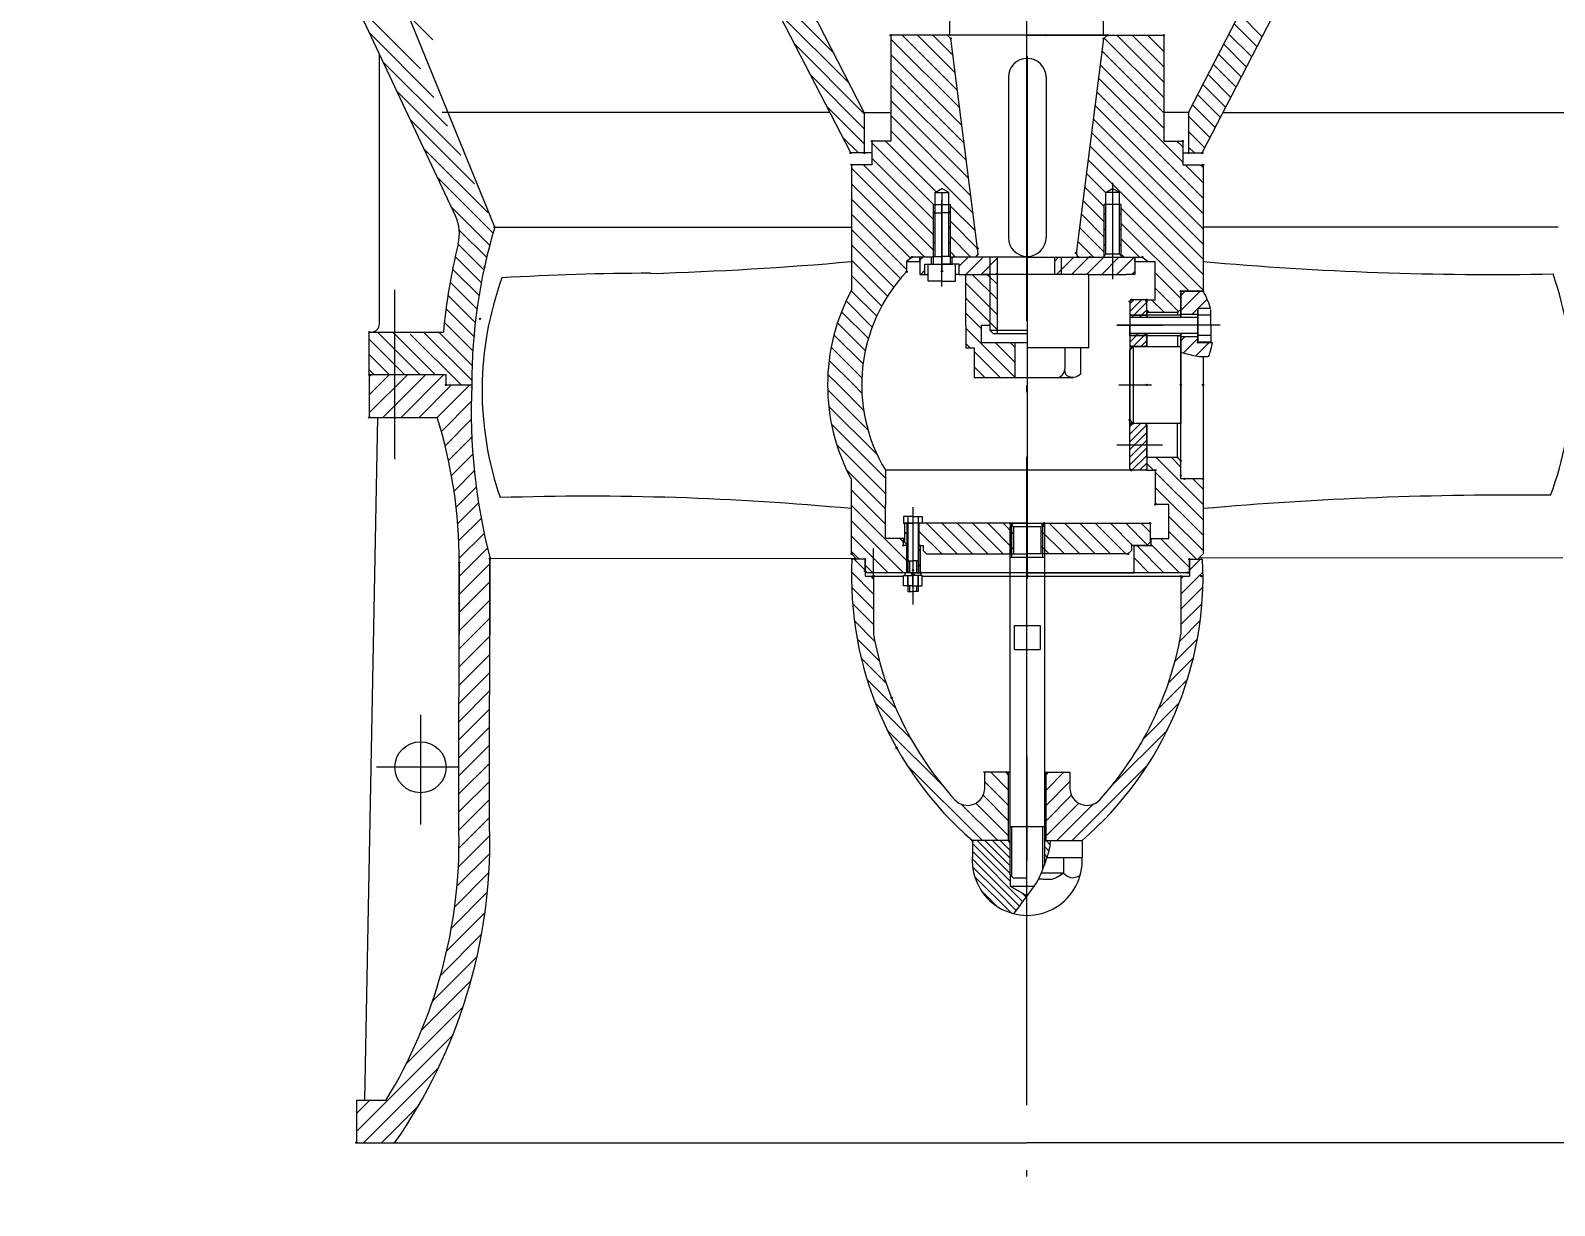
# Model space of a CAD drawing. Extents: x -51258 to 164715, y -112558 to 496610.
# Drawn here: x 73515 to 74690, y 46587 to 47493 of the extents above; entities that cross this region are included whole.
import ezdxf

# ---------------------------------------------------------------- set-up
doc = ezdxf.new("R2010")
doc.units = 0
doc.header["$LTSCALE"] = 1000
doc.header["$PDMODE"] = 32
doc.header["$PDSIZE"] = 1
doc.linetypes.add('DOTE', pattern=[2.42, 2, -0.2, 0.02, -0.2])
doc.layers.add('中心线0.15', color=5, linetype='DOTE', lineweight=15)
doc.layers.add('细线0.15', color=4, linetype='Continuous', lineweight=15)
doc.styles.add('han', font='pdatxt.shx', dxfattribs={"width": 0.7, "bigfont": 'chinese.shx'})
doc.styles.add('图中的汉字和数字', font='njsyeng.shx', dxfattribs={"width": 0.7, "bigfont": 'njsychn.shx'})
doc.dimstyles.new('1比200(加大字号)', dxfattribs={"dimtxt": 700, "dimasz": 240, "dimexe": 240, "dimexo": 30, "dimgap": 20, "dimtad": 1, "dimdec": 0, "dimdsep": 46, "dimtxsty": '图中的汉字和数字', "dimblk": 'ARCHTICK', "dimcen": 2, "dimclrd": 3, "dimclre": 3, "dimclrt": 3, "dimadec": 0, "dimazin": 0, "dimtfac": 1, "dimtdec": 0, "dimtmove": 2, "dimatfit": 3, "dimldrblk": 'ARCHTICK', "dimfxl": 1000, "dimfxlon": 1, "dimarcsym": 0})
pattern_1 = [(135, (127227.762, 218862.696), (-2.95401, -2.95401), [])]
pattern_2 = [(315, (127704.942, 220125.007), (5.90802, 5.90802), [])]

# ---------------------------------------------------------------- blocks, each defined once
blk = doc.blocks.new('hhhhh')
at = {"layer": '细线0.15'}
h = blk.add_hatch(dxfattribs=at)
h.set_pattern_fill('ANSI31', color=10, scale=65.788988, angle=90, style=0)
h.set_pattern_definition([(135, (127057.156, 218406.262), (-5.81498, -5.81498), [])])
h.paths.add_polyline_path([(128003.3, 220003.7), (128025.1, 220043.2), (128057.3, 220043.2), (128092.6, 220043.2), (128092.6, 220063.9), (128083, 220063.9), (128083, 220069.5), (128010.3, 220069.5), (128010.3, 220045.8), (128009, 220045.8), (128009, 220040.5), (128003.7, 220037.5), (127998.4, 220040.5), (127998.4, 220045.8), (127997.1, 220045.8), (127997.1, 220069.5), (127987.3, 220069.5), (127983.5, 220063.6, -0.575672), (127972.1, 220064.2), (127966, 220076.1), (127958.7, 220038.4), (128049.2, 219862.9), (128059.7, 219862.9), (128059.7, 219894.2)])
h.paths.add_polyline_path([(128010.3, 220069.5), (128009, 220069.5), (128009, 220057.8), (128009, 220050.7), (128010.3, 220050.7)], flags=16)
h = blk.add_hatch(dxfattribs=at)
h.set_pattern_fill('ANSI31', color=10, scale=2.63156, angle=-90, style=0)
h.set_pattern_definition(pattern_2)
h.paths.add_polyline_path([(128114.3, 219823.3), (128113, 219823.3), (128113, 219783.5), (128114.3, 219784.8)])
h.paths.add_polyline_path([(128126.1, 219823.3), (128124.8, 219823.3), (128124.8, 219784.8), (128126.1, 219783.5)])
h = blk.add_hatch(dxfattribs=at)
h.set_pattern_fill('ANSI31', color=10, scale=2.63156, angle=-90, style=0)
h.set_pattern_definition(pattern_2)
h.paths.add_polyline_path([(128256.4, 219784.8), (128257.7, 219783.5), (128257.7, 219823.3), (128256.4, 219823.3)])
h.paths.add_polyline_path([(128244.5, 219783.5), (128245.8, 219784.8), (128245.8, 219823.3), (128244.5, 219823.3)])
h = blk.add_hatch(dxfattribs=at)
h.set_pattern_fill('ANSI31', color=10, scale=65.788988, style=0)
h.set_pattern_definition([(45, (125997.9726, 222820.645), (-5.81498, 5.81498), [])])
h.paths.add_polyline_path([(128251.1, 219769.3), (128251.1, 219782.6), (128244.5, 219782.6), (128211.8, 219782.6), (128211.8, 219769.3), (128232.7, 219769.3)])
h.paths.add_polyline_path([(128261.5, 219769.3), (128268.2, 219769.3), (128268.2, 219782.6), (128251.1, 219782.6), (128251.1, 219769.3)])
h.paths.add_polyline_path([(128206.2, 219769.3), (128211.8, 219769.3), (128211.8, 219782.6), (128206.2, 219782.6)])
h.paths.add_polyline_path([(128156.6, 219769.3), (128162.1, 219769.3), (128162.1, 219782.6), (128156.6, 219782.6)])
h.paths.add_polyline_path([(128156.6, 219769.3), (128156.6, 219782.6), (128150.5, 219782.6), (128127.4, 219782.6), (128127.4, 219777.2), (128130.1, 219777.2), (128132.7, 219777.2), (128132.7, 219769.3), (128137.9, 219769.3)])
h.paths.add_polyline_path([(128106.4, 219777.2), (128111.6, 219777.2), (128111.6, 219782.6), (128102.4, 219782.6), (128102.4, 219769.3), (128104.5, 219769.3), (128106.4, 219769.3)])
h = blk.add_hatch(dxfattribs=at)
h.set_pattern_fill('ANSI31', color=10, scale=65.788988, angle=-90, style=0)
h.set_pattern_definition([(315, (125997.9726, 222820.645), (5.81498, 5.81498), [])])
h.paths.add_polyline_path([(128137.9, 219729.8), (128137.9, 219712.6), (128144.3, 219712.6), (128144.3, 219689.7), (128176, 219689.7), (128176, 219716.7), (128149.8, 219716.7), (128149.8, 219729.8), (128156.6, 219729.8), (128156.6, 219769.3), (128150.5, 219769.3), (128137.9, 219769.3)])
h.paths.add_polyline_path([(128162.1, 219769.3), (128156.6, 219769.3), (128156.6, 219726.1), (128162.1, 219726.1)], flags=17)
h = blk.add_hatch(dxfattribs=at)
h.set_pattern_fill('ANSI31', color=10, scale=65.788988, style=0)
h.set_pattern_definition([(45, (127057.156, 218406.262), (-5.81498, 5.81498), [])])
h.paths.add_polyline_path([(128316.9, 219743.2), (128326.5, 219743.2, 0.0608), (128320.8, 219756.3), (128303.7, 219756.3), (128303.7, 219742.5), (128303.7, 219738.6), (128316.9, 219738.6)])
edge = h.paths.add_edge_path()
edge.add_spline(control_points=[(128303.7, 219709.2), (128306.1, 219708.6), (128310.2, 219707.6), (128316.6, 219705.9), (128321.5, 219705.8), (128324.5, 219706.1), (128325.2, 219706.1)], knot_values=[0, 0, 0, 0, 5.47659, 9.763664, 14.897367, 16.603967, 16.603967, 16.603967, 16.603967], degree=3, periodic=0)
edge.add_arc((128269.8, 219726.6), 59.1, 339.744, 350.5267)
edge.add_line((128328.1, 219716.8), (128316.9, 219716.8))
edge.add_line((128316.9, 219716.8), (128316.9, 219721.4))
edge.add_line((128316.9, 219721.4), (128303.7, 219721.4))
edge.add_line((128303.7, 219721.4), (128303.7, 219709.2))
h = blk.add_hatch(dxfattribs=at)
h.set_pattern_fill('ANSI31', color=10, scale=1.31578, style=0)
h.set_pattern_definition([(45, (127227.762, 218862.696), (-2.95401, 2.95401), [])])
h.paths.add_polyline_path([(128277.4, 219737.9), (128277.4, 219748.4), (128276.1, 219749.7), (128265.6, 219749.7), (128264.3, 219748.4), (128264.3, 219737.9)])
h.paths.add_polyline_path([(128277.4, 219736.3), (128277.4, 219737.9), (128264.3, 219737.9), (128264.3, 219736.3)])
h.paths.add_polyline_path([(128276.1, 219713.6), (128277.4, 219714.9), (128277.4, 219722.1), (128264.3, 219722.1), (128264.3, 219714.9), (128265.6, 219713.6)])
h.paths.add_polyline_path([(128265.5, 219723.7), (128264.3, 219723.7), (128264.3, 219722.1), (128277.4, 219722.1), (128277.4, 219723.7)])
h.paths.add_polyline_path([(128265.6, 219654.3), (128264.3, 219653), (128264.3, 219637.9), (128277.4, 219637.9), (128277.4, 219653), (128276.1, 219654.3)])
h.paths.add_polyline_path([(128264.3, 219637.9), (128264.3, 219619.5), (128265.6, 219618.2), (128276.1, 219618.2), (128277.4, 219619.5), (128277.4, 219637.9)])
h = blk.add_hatch(dxfattribs=at)
h.set_pattern_fill('ANSI31', color=10, scale=78.946786, style=0)
h.set_pattern_definition([(45, (127057.156, 218406.262), (-6.977976, 6.977976), [])])
h.paths.add_polyline_path([(127678.1, 219659), (127697.9, 219659), (127697.9, 219691.8), (127678.1, 219691.8)], flags=16)
h.paths.add_polyline_path([(127737.3, 219684), (127737.3, 219691.8), (127697.9, 219691.8), (127697.9, 219659), (127730.5, 219659, -0.075302), (127747.5, 219547.1), (127747.2, 219339.4, -0.143275), (127691.1, 219132.6), (127668.2, 219132.6), (127668.2, 219099.7), (127697.9, 219099.7, 0.158601), (127770.9, 219339.6), (127771.1, 219550.1, -0.073739), (127757.1, 219684)])
h = blk.add_hatch(dxfattribs=at)
h.set_pattern_fill('ANSI31', color=10, scale=2.63156, angle=-90, style=0)
h.set_pattern_definition([(315, (127958.49, 219767.434), (5.90802, 5.90802), [])])
h.paths.add_polyline_path([(128101.8, 219577.4), (128101.8, 219560.3), (128105, 219560.3), (128105, 219556.3), (128107.7, 219553.7), (128172.1, 219553.7), (128172.1, 219577.4)])
h.paths.add_polyline_path([(128198.5, 219577.4), (128198.5, 219553.7), (128262.9, 219553.7), (128265.6, 219556.3), (128265.6, 219560.3), (128277.4, 219560.3), (128280, 219562.9), (128280, 219577.4)])
h.paths.add_polyline_path([(128195.8, 219553.7), (128198.5, 219553.7), (128198.5, 219577.4), (128195.8, 219574.7)])
h.paths.add_polyline_path([(128172.1, 219553.7), (128174.8, 219553.7), (128174.8, 219574.7), (128172.1, 219577.4)])
h.paths.add_polyline_path([(128092.5, 219577.4), (128090.6, 219577.4), (128090.6, 219562.9), (128092.5, 219560.9)])
h = blk.add_hatch(dxfattribs=at)
h.set_pattern_fill('ANSI31', color=10, scale=2.63156, angle=-90, style=0)
h.set_pattern_definition(pattern_2)
h.paths.add_polyline_path([(128101.8, 219540.5), (128103.1, 219539.2), (128103.1, 219539.2), (128103.1, 219560.3), (128101.8, 219560.3)])
h = blk.add_hatch(dxfattribs=at)
h.set_pattern_fill('ANSI31', color=10, scale=1.31578, angle=90, style=0)
h.set_pattern_definition(pattern_1)
edge = h.paths.add_edge_path()
edge.add_arc((128185.3, 219317.4), 42.4, 177.1569, 255.9416, ccw=False)
edge.add_line((128143, 219319.5), (128143, 219332.6))
edge.add_line((128143, 219332.6), (128172.1, 219332.6))
edge.add_line((128172.1, 219332.6), (128172.1, 219306.3))
edge.add_line((128172.1, 219306.3), (128172.1, 219297.6))
edge.add_line((128172.1, 219297.6), (128185.3, 219290.1))
edge.add_spline(control_points=[(128185.3, 219290.1), (128181.3, 219284.7), (128178.2, 219280.5), (128175, 219276.3)], knot_values=[0, 0, 0, 0, 11.921628, 11.921628, 11.921628, 11.921628], degree=3, periodic=0)
h = blk.add_hatch(dxfattribs=at)
h.set_pattern_fill('ANSI31', color=10, scale=1.31578, angle=90, style=0)
h.set_pattern_definition(pattern_1)
edge = h.paths.add_edge_path()
edge.add_spline(control_points=[(128203.2, 219332.6), (128203.1, 219331.2), (128202.9, 219326.7), (128201.6, 219322.4), (128200.6, 219319.5)], knot_values=[38.349436, 38.349436, 38.349436, 38.349436, 41.49157, 48.580775, 48.580775, 48.580775, 48.580775], degree=3, periodic=0)
edge.add_line((128203.2, 219332.6), (128198.5, 219332.6))
edge.add_line((128198.5, 219332.6), (128198.5, 219313.8))
edge.add_spline(control_points=[(128198.5, 219313.8), (128199.2, 219315.7), (128199.9, 219317.6), (128200.6, 219319.5)], knot_values=[33.747711, 33.747711, 33.747711, 33.747711, 38.349436, 38.349436, 38.349436, 38.349436], degree=3, periodic=0)
at = {"layer": '中心线0.15', "ltscale": 0.25}
blk.add_line((128184.6, 222653.5), (128184.6, 218739.7), dxfattribs=at)
at = {"layer": '细线0.15', "color": 10}
for p, q in [((128049.2, 219862.9), (127866.5, 220217.4)), ((128320.2, 219862.9), (128502.8, 220217.4)), ((128125.4, 220198.4), (128125.4, 219953.7)), ((128243.8, 220198.4), (128243.8, 219953.7)), ((127774.8, 219805.7), (127640.1, 220136.3)), ((127727.2, 219950.1), (127607.9, 220069.4)), ((128059.7, 219894.2), (128003.3, 220003.7)), ((128309.7, 219894.2), (128364.5, 220000.6)), ((127744.5, 219814.5), (127665.4, 219983.1)), ((127717.6, 219927.9), (127668, 219977.5)), ((128366.4, 219952.6), (128348.8, 219970.2)), ((127728, 219905.7), (127678.5, 219955.2)), ((128123.5, 219953.7), (128080.1, 219953.7)), ((128080.1, 219953.7), (128080.1, 219872.1)), ((128089, 219953.7), (128131.5, 219911.1)), ((128100.8, 219953.7), (128129.8, 219924.7)), ((128112.6, 219953.7), (128128.1, 219938.2)), ((128185.3, 219953.7), (128123.5, 219953.7)), ((128126.4, 219951.1), (128123.5, 219953.7)), ((128241.2, 219953.7), (128125.4, 219953.7)), ((128185.3, 219953.7), (128247.2, 219953.7)), ((128247.2, 219953.7), (128213.9, 219953.7)), ((128244.2, 219951.1), (128247.2, 219953.7)), ((128244.7, 219951.5), (128290.6, 219905.7)), ((128247.2, 219953.7), (128290.6, 219953.7)), ((128254.4, 219953.7), (128290.6, 219917.5)), ((128266.2, 219953.7), (128290.6, 219929.3)), ((128278, 219953.7), (128290.6, 219941.1)), ((128289.8, 219953.7), (128290.6, 219952.9)), ((128290.6, 219953.7), (128290.6, 219872.1)), ((128358.4, 219937), (128340.8, 219954.6)), ((128362.4, 219944.8), (128344.8, 219962.4)), ((128080.1, 219950.8), (128133.2, 219897.6)), ((128147.5, 219785.2), (128126.4, 219951.1)), ((128223.2, 219785.2), (128244.2, 219951.1)), ((128243, 219941.5), (128290.6, 219893.8)), ((128354.4, 219929.2), (128336.8, 219946.8)), ((127686, 219731.3), (127686, 219939.1)), ((127738.4, 219883.5), (127688.9, 219933)), ((128080.1, 219938.9), (128134.9, 219884.1)), ((128185.3, 219937.6), (128185.3, 219534.5)), ((128185.3, 219935.7), (128185.3, 219935.7)), ((128241.6, 219931), (128290.6, 219882)), ((128346.3, 219913.6), (128328.8, 219931.2)), ((128350.4, 219921.4), (128332.8, 219939)), ((128080.1, 219927.1), (128136.7, 219870.5)), ((128170.8, 219921.3), (128170.8, 219797.6)), ((128199.8, 219921.3), (128199.8, 219797.6)), ((128240.3, 219920.5), (128305.1, 219855.7)), ((128342.3, 219905.8), (128324.7, 219923.4)), ((127748.8, 219861.3), (127699.3, 219910.7)), ((128080.1, 219915.3), (128138.4, 219857)), ((128239, 219910), (128320.8, 219828.1)), ((128334.3, 219890.2), (128316.7, 219907.8)), ((128338.3, 219898), (128320.7, 219915.6)), ((127896.2, 219894.2), (127734.2, 219894.2)), ((128033, 219894.2), (127896.2, 219894.2)), ((128059.7, 219894.2), (128059.7, 219862.9)), ((128059.7, 219894.2), (128080.1, 219894.2)), ((128080.1, 219903.5), (128140.1, 219843.5)), ((128237.7, 219899.5), (128320.8, 219816.3)), ((128309.7, 219894.2), (128290.6, 219894.2)), ((128309.7, 219894.2), (128309.7, 219862.9)), ((128330.3, 219882.4), (128312.7, 219900)), ((128336.3, 219894.2), (128637, 219894.2)), ((127759.2, 219839.1), (127709.8, 219888.5)), ((128080.1, 219891.7), (128141.8, 219829.9)), ((128236.3, 219889), (128320.8, 219804.5)), ((128326.3, 219874.6), (128309.7, 219891.2)), ((128065.6, 219872.1), (128065.6, 219853.7)), ((128080.1, 219872.1), (128065.6, 219872.1)), ((128065.6, 219870.7), (128113, 219823.3)), ((128076, 219872.1), (128115.1, 219833)), ((128080.1, 219879.9), (128143.5, 219816.4)), ((128235, 219878.5), (128320.8, 219792.7)), ((128290.6, 219872.1), (128305.1, 219872.1)), ((128300.5, 219872.1), (128305.1, 219867.6)), ((128305.1, 219872.1), (128305.1, 219853.7)), ((128322.2, 219866.8), (128309.7, 219879.4)), ((127769.5, 219816.9), (127720.2, 219866.2)), ((128065.6, 219862.9), (128049.2, 219862.9)), ((128065.6, 219862.9), (128049.2, 219862.9)), ((128065.6, 219858.9), (128113, 219811.5)), ((128232.3, 219857.6), (128320.8, 219769.1)), ((128233.7, 219868.1), (128320.8, 219780.9)), ((128305.1, 219862.9), (128320.2, 219862.9)), ((128305.1, 219862.9), (128320.2, 219862.9)), ((128314.3, 219862.9), (128309.7, 219867.5)), ((128065.6, 219853.7), (128049.8, 219853.7)), ((128049.8, 219853.7), (128049.8, 219757)), ((128049.8, 219851.1), (128113, 219787.9)), ((128059, 219853.7), (128113, 219799.7)), ((128231, 219847.1), (128245.8, 219832.2)), ((128305.1, 219853.7), (128320.8, 219853.7)), ((128307.1, 219853.7), (128320.8, 219840)), ((128318.9, 219853.7), (128320.8, 219851.8)), ((128320.8, 219853.7), (128320.8, 219756.2)), ((127773.4, 219801.2), (127730.7, 219843.9)), ((128049.8, 219839.2), (128106.4, 219782.6)), ((128114.3, 219832.5), (128119.5, 219835.5)), ((128124.8, 219832.5), (128119.5, 219835.5)), ((128229.7, 219836.6), (128244.5, 219821.7)), ((128245.8, 219832.5), (128251.1, 219835.5)), ((128251.1, 219840), (128251.1, 219765.6)), ((128256.4, 219832.5), (128251.1, 219835.5)), ((128049.8, 219827.4), (128095.4, 219781.8)), ((128113, 219823.3), (128126.1, 219823.3)), ((128113, 219783.5), (128113, 219823.3)), ((128114.3, 219832.5), (128124.8, 219832.5)), ((128114.3, 219784.8), (128114.3, 219832.5)), ((128119.5, 219832.5), (128119.5, 219771.7)), ((128119.5, 219764.7), (128119.5, 219826.6)), ((128124.8, 219784.8), (128124.8, 219832.5)), ((128124.8, 219823.3), (128124.8, 219823.3)), ((128126.1, 219783.5), (128126.1, 219823.3)), ((128228.3, 219826.1), (128244.5, 219809.9)), ((128244.5, 219783.5), (128244.5, 219823.3)), ((128257.7, 219823.3), (128244.5, 219823.3)), ((128245.8, 219784.8), (128245.8, 219832.5)), ((128256.4, 219832.5), (128245.8, 219832.5)), ((128256.4, 219784.8), (128256.4, 219832.5)), ((128257.7, 219783.5), (128257.7, 219823.3)), ((127770.9, 219791.9), (127741.1, 219821.7)), ((128049.8, 219815.6), (128092.3, 219773.1)), ((128113, 219816.7), (128119.5, 219816.7)), ((128113, 219777.2), (128113, 219816.7)), ((128114.3, 219783.1), (128114.3, 219816.7)), ((128119.5, 219759.9), (128119.5, 219820.5)), ((128126.1, 219816.7), (128119.5, 219816.7)), ((128124.8, 219783.1), (128124.8, 219816.7)), ((128126.1, 219822), (128145.3, 219802.9)), ((128126.1, 219777.2), (128126.1, 219816.7)), ((128227, 219815.6), (128244.5, 219798.1)), ((128257.7, 219820.4), (128320.8, 219757.2)), ((127768.6, 219782.4), (127747.5, 219803.5)), ((127774.8, 219805.7), (127896.9, 219805.7)), ((127896.9, 219805.7), (128049.8, 219805.7)), ((128049.8, 219803.8), (128087.6, 219766)), ((128126.1, 219810.2), (128147, 219789.3)), ((128225.7, 219805.1), (128244.5, 219786.3)), ((128257.7, 219808.6), (128310, 219756.3)), ((128594.6, 219805.7), (128320.8, 219805.7)), ((127766.4, 219772.8), (127746.6, 219792.5)), ((128049.8, 219792), (128082.4, 219759.4)), ((128126.1, 219798.4), (128141.8, 219782.6)), ((128224.3, 219794.7), (128236.4, 219782.6)), ((128257.7, 219796.8), (128271.8, 219782.6)), ((127764.4, 219762.9), (127744.4, 219783)), ((128049.8, 219780.2), (128077.6, 219752.4)), ((128096.5, 219782.6), (128092.3, 219779.2)), ((128092.3, 219779.2), (128092.3, 219771.3)), ((128092.3, 219779.2), (128102.4, 219779.2)), ((128113, 219782.6), (128096.5, 219782.6)), ((128102.4, 219782.6), (128102.4, 219769.3)), ((128102.4, 219779.2), (128102.4, 219782.6)), ((128106.4, 219777.2), (128119.5, 219777.2)), ((128106.4, 219769.3), (128106.4, 219777.2)), ((128109, 219764), (128109, 219777.2)), ((128111.1, 219777.2), (128128, 219777.2)), ((128111.6, 219777.2), (128111.6, 219782.6)), ((128112.4, 219777.2), (128119.5, 219777.2)), ((128113, 219783.1), (128119.5, 219783.1)), ((128126.1, 219783.1), (128119.5, 219783.1)), ((128130.1, 219777.2), (128119.5, 219777.2)), ((128126.1, 219786.6), (128130, 219782.6)), ((128150.5, 219782.6), (128126.1, 219782.6)), ((128127.4, 219777.2), (128127.4, 219782.6)), ((128132.7, 219777.2), (128129.9, 219777.2)), ((128130.1, 219764), (128130.1, 219777.2)), ((128132.7, 219769.3), (128132.7, 219777.2)), ((128147.5, 219785.2), (128145.3, 219782.6)), ((128185.3, 219782.6), (128150.5, 219782.6)), ((128156.6, 219726.1), (128156.6, 219782.6)), ((128162.1, 219782.6), (128162.1, 219723.4)), ((128185.3, 219782.6), (128244.5, 219782.6)), ((128185.3, 219782.6), (128220.2, 219782.6)), ((128206.2, 219782.6), (128206.2, 219769.3)), ((128211.8, 219769.3), (128211.8, 219782.6)), ((128223.2, 219785.2), (128224.4, 219782.6)), ((128224.4, 219782.6), (128253.4, 219782.6)), ((128243.7, 219782.6), (128245.8, 219784.8)), ((128244.5, 219782.6), (128274.1, 219782.6)), ((128256.4, 219784.8), (128245.8, 219784.8)), ((128258.5, 219782.6), (128256.4, 219784.8)), ((128257.7, 219784.9), (128260, 219782.6)), ((128268.2, 219782.6), (128268.2, 219769.3)), ((128268.2, 219779.2), (128268.2, 219782.6)), ((128268.2, 219779.2), (128278.3, 219779.2)), ((128274.1, 219782.6), (128278.3, 219779.2)), ((128278.3, 219779.2), (128284, 219779.2)), ((128284, 219749.7), (128284, 219779.2)), ((127762.7, 219752.9), (127742.3, 219773.2)), ((128049.8, 219768.3), (128073.2, 219744.9)), ((128102.4, 219769.3), (128104.5, 219769.3)), ((128104.5, 219769.3), (128109, 219769.3)), ((128119.5, 219764), (128109, 219764)), ((128119.5, 219764), (128130.1, 219764)), ((128132.7, 219769.3), (128130.1, 219769.3)), ((128132.7, 219769.3), (128137.9, 219769.3)), ((128137.9, 219769.3), (128156.6, 219769.3)), ((128137.9, 219729.8), (128137.9, 219769.3)), ((128211.8, 219769.3), (128150.5, 219769.3)), ((128232.7, 219769.3), (128211.8, 219769.3)), ((128232.7, 219712.6), (128232.7, 219769.3)), ((128232.7, 219769.3), (128261.5, 219769.3)), ((128268.2, 219769.3), (128261.5, 219769.3)), ((128284, 219770.4), (128303.7, 219750.7)), ((127697.9, 219684), (127697.9, 219757.4)), ((127759.8, 219732.1), (127738.7, 219753.2)), ((127761.1, 219742.6), (127740.4, 219763.3)), ((128049.6, 219756.7), (128069.3, 219737.1)), ((128284, 219758.6), (128301.9, 219740.7)), ((128320.8, 219756.3), (128303.7, 219756.3)), ((128303.7, 219756.3), (128320.8, 219756.3)), ((128303.7, 219756.3), (128303.7, 219742.5)), ((128303.7, 219736.3), (128303.7, 219756.3)), ((128320.8, 219756.2), (128320.8, 219756.3)), ((127758.7, 219721.4), (127737.2, 219742.9)), ((128042.2, 219740.5), (128062.8, 219719.8)), ((128045.7, 219748.8), (128065.8, 219728.7)), ((128264.3, 219748.4), (128265.6, 219749.7)), ((128264.3, 219748.4), (128264.3, 219714.9)), ((128276.1, 219749.7), (128265.6, 219749.7)), ((128276.1, 219749.7), (128277.4, 219748.4)), ((128277.4, 219739.9), (128277.4, 219749.7)), ((128277.4, 219749.7), (128284, 219749.7)), ((128277.4, 219736.3), (128277.4, 219748.4)), ((128277.4, 219741.6), (128279.1, 219739.9)), ((128281.1, 219749.7), (128291, 219739.9)), ((128301.1, 219739.9), (128303.7, 219742.5)), ((128303.7, 219742.5), (128303.7, 219736.3)), ((128316.9, 219743.2), (128326.5, 219743.2)), ((128316.9, 219730), (128316.9, 219743.2)), ((128326.5, 219743.1), (128316.9, 219743.1)), ((128316.9, 219743.1), (128316.9, 219730)), ((128326.8, 219730), (128326.8, 219742.2)), ((127697.9, 219626.8), (127697.9, 219732.3)), ((127757.9, 219710.4), (127736, 219732.3)), ((128039, 219731.9), (128060.5, 219710.4)), ((128137.9, 219729.8), (128137.9, 219712.6)), ((128149.8, 219729.8), (128149.8, 219716.7)), ((128156.6, 219729.8), (128149.8, 219729.8)), ((128334, 219730), (128254.3, 219730)), ((128254.4, 219730), (128289.5, 219730)), ((128303.7, 219737.9), (128264.3, 219737.9)), ((128264.3, 219737.9), (128277.4, 219737.9)), ((128264.3, 219737.9), (128264.3, 219730)), ((128264.3, 219736.3), (128316.9, 219736.3)), ((128264.3, 219722.1), (128264.3, 219730)), ((128301.1, 219739.9), (128277.4, 219739.9)), ((128277.4, 219739.9), (128277.4, 219736.3)), ((128301.1, 219739.9), (128301.1, 219737.9)), ((128303.7, 219738.6), (128316.9, 219738.6)), ((128303.7, 219737.9), (128303.7, 219736.3)), ((128326.8, 219737.9), (128316.9, 219737.9)), ((128316.9, 219730), (128316.9, 219716.8)), ((128316.9, 219716.9), (128316.9, 219730)), ((128326.8, 219730), (128326.8, 219716.9)), ((127678.1, 219724.7), (127735.2, 219724.7)), ((127678.1, 219691.8), (127678.1, 219724.7)), ((127678.1, 219724.7), (127679.4, 219724.7)), ((127705.5, 219691.8), (127678.1, 219719.3)), ((127717.3, 219691.8), (127684.5, 219724.7)), ((127686, 219723.2), (127684.5, 219724.7)), ((127729.2, 219691.8), (127696.3, 219724.7)), ((127748.9, 219684), (127709.7, 219723.1)), ((127757.1, 219687.6), (127719.9, 219724.7)), ((127757.3, 219699.1), (127731.7, 219724.7)), ((128036.3, 219722.7), (128058.7, 219700.3)), ((128149.8, 219716.7), (128185.3, 219716.7)), ((128185.3, 219726.1), (128156.6, 219726.1)), ((128156.6, 219726.1), (128159.2, 219723.4)), ((128185.3, 219723.4), (128159.2, 219723.4)), ((128176, 219689.7), (128176, 219716.7)), ((128316.9, 219723.7), (128264.3, 219723.7)), ((128264.3, 219722.1), (128303.7, 219722.1)), ((128265.5, 219723.7), (128277.4, 219723.7)), ((128277.4, 219714.9), (128277.4, 219723.7)), ((128277.4, 219723.7), (128277.4, 219713.6)), ((128301.1, 219722.1), (128301.1, 219713.6)), ((128303.7, 219722.1), (128303.7, 219723.7)), ((128303.7, 219684), (128303.7, 219723.7)), ((128303.7, 219723.7), (128303.7, 219684)), ((128303.7, 219721.4), (128316.9, 219721.4)), ((128326.8, 219722.1), (128316.9, 219722.1)), ((128326.8, 219716.9), (128316.9, 219716.9)), ((128316.9, 219716.8), (128328.1, 219716.8)), ((127693.7, 219691.8), (127678.1, 219707.4)), ((128034.2, 219713.1), (128057.8, 219689.4)), ((128137.9, 219712.6), (128144.3, 219712.6)), ((128144.3, 219712.6), (128144.3, 219689.7)), ((128226.3, 219712.6), (128185.3, 219712.6)), ((128214.2, 219712.6), (128214.2, 219696.2)), ((128232.7, 219712.6), (128226.3, 219712.6)), ((128226.3, 219712.6), (128226.3, 219692.3)), ((128264.3, 219714.9), (128265.6, 219713.6)), ((128264.3, 219714.9), (128264.3, 219684)), ((128266.9, 219713.6), (128264.3, 219710.9)), ((128264.3, 219684), (128264.3, 219710.9)), ((128265.6, 219713.6), (128265.6, 219712.2)), ((128276.1, 219713.6), (128265.6, 219713.6)), ((128266.9, 219713.6), (128303.7, 219713.6)), ((128266.9, 219713.6), (128266.9, 219654.3)), ((128277.4, 219714.9), (128276.1, 219713.6)), ((128277.4, 219714.9), (128277.4, 219713.6)), ((128303.7, 219713.6), (128303.7, 219654.3)), ((128320.8, 219705.9), (128320.8, 219611.6)), ((128320.8, 219705.9), (128320.8, 219611.6)), ((128320.8, 219705.9), (128320.8, 219684)), ((127681.9, 219691.8), (127678.1, 219695.6)), ((128032.5, 219702.9), (128051.5, 219684)), ((127737.3, 219691.8), (127678.1, 219691.8)), ((127737.3, 219691.8), (127678.1, 219691.8)), ((127678.1, 219691.8), (127678.1, 219659)), ((127737.3, 219684), (127737.3, 219691.8)), ((127737.3, 219684), (127737.3, 219691.8)), ((127737.3, 219684), (127757.1, 219684)), ((127756.7, 219682.6), (127757.7, 219681.7)), ((128031.6, 219692), (128039.7, 219684)), ((128039.7, 219684), (128059.2, 219664.4)), ((128051.5, 219684), (128057.8, 219677.6)), ((128144.3, 219689.7), (128207.6, 219689.7)), ((128207.6, 219689.7), (128220.9, 219689.7)), ((128256, 219684), (128281.1, 219684)), ((128256, 219684), (128281.1, 219684)), ((128264.3, 219653), (128264.3, 219684)), ((128264.3, 219684), (128264.3, 219657)), ((128303.7, 219625.4), (128303.7, 219684)), ((128303.7, 219684), (128303.7, 219656.2)), ((128303.7, 219684), (128303.7, 219656.2)), ((128320.8, 219684), (128320.8, 219656.2)), ((128320.8, 219684), (128320.8, 219656.4)), ((128320.8, 219684), (128320.8, 219659)), ((128031.4, 219680.4), (128062.5, 219649.3)), ((127674.8, 219132.6), (127684.7, 219659)), ((127678.1, 219659), (127730.5, 219659)), ((128032.2, 219667.7), (128069.4, 219630.6)), ((128303.7, 219625.4), (128303.7, 219662)), ((128034.4, 219653.8), (128076, 219612.2)), ((128264.3, 219657), (128266.9, 219654.3)), ((128264.3, 219653), (128265.6, 219654.3)), ((128264.3, 219619.5), (128264.3, 219653)), ((128265.6, 219654.3), (128265.6, 219655.7)), ((128276.1, 219654.3), (128265.6, 219654.3)), ((128303.7, 219654.3), (128266.9, 219654.3)), ((128277.4, 219653), (128276.1, 219654.3)), ((128277.4, 219653), (128277.4, 219654.3)), ((128277.4, 219628), (128277.4, 219654.3)), ((128277.4, 219653), (128277.4, 219619.5)), ((128301.1, 219628), (128301.1, 219654.3)), ((128303.7, 219614.2), (128303.7, 219654.3)), ((128038.4, 219637.9), (128076.1, 219600.3)), ((128254.4, 219637.9), (128289.5, 219637.9)), ((128301.1, 219628), (128277.4, 219628)), ((128277.4, 219628), (128277.4, 219618.2)), ((128277.4, 219623.4), (128282.7, 219618.2)), ((128284.6, 219628), (128320.8, 219591.8)), ((128296.4, 219628), (128303.7, 219620.7)), ((128301.1, 219628), (128303.7, 219625.4)), ((128303.7, 219611.6), (128303.7, 219625.4)), ((128320.8, 219624.5), (128320.8, 219611.6)), ((128045.9, 219618.6), (128076.1, 219588.4)), ((128049.8, 219553.7), (128049.8, 219610.9)), ((128277.4, 219618.2), (128076, 219618.2)), ((128076, 219618.2), (128076.1, 219591.8)), ((128264.3, 219619.5), (128265.6, 219618.2)), ((128276.1, 219618.2), (128265.6, 219618.2)), ((128276.1, 219618.2), (128277.4, 219619.5)), ((128277.4, 219618.2), (128284, 219618.2)), ((128284, 219618.2), (128284, 219591.8)), ((128284, 219618.2), (128284, 219597.7)), ((128284, 219616.8), (128320.8, 219580)), ((128320.8, 219611.6), (128303.7, 219611.6)), ((128320.8, 219611.6), (128306.4, 219611.6)), ((128312.9, 219611.6), (128320.8, 219603.6)), ((128320.8, 219620.9), (128320.8, 219553.7)), ((128049.8, 219602.9), (128076.1, 219576.6)), ((128284, 219605), (128320.8, 219568.2)), ((128049.8, 219591.1), (128092.6, 219548.3)), ((128076.1, 219565.5), (128076.1, 219591.8)), ((128097.2, 219589.8), (128097.2, 219514.8)), ((128284, 219593.2), (128285.4, 219591.8)), ((128294.5, 219591.8), (128284, 219591.8)), ((128294.5, 219565.5), (128294.5, 219591.8)), ((128049.8, 219579.3), (128089.9, 219539.2)), ((128097.2, 219582.6), (128090, 219582.6)), ((128090, 219582.6), (128090, 219577.4)), ((128090, 219577.4), (128097.2, 219577.4)), ((128185.3, 219577.4), (128090.6, 219577.4)), ((128090.6, 219577.4), (128090.6, 219562.9)), ((128092.5, 219577.4), (128092.5, 219560.9)), ((128093.2, 219582.6), (128093.2, 219577.4)), ((128093.2, 219577.4), (128093.2, 219539.2)), ((128097.2, 219582.6), (128104.3, 219582.6)), ((128097.2, 219582.2), (128097.2, 219541.2)), ((128104.3, 219577.4), (128097.2, 219577.4)), ((128101.1, 219582.6), (128101.1, 219577.4)), ((128101.1, 219577.4), (128101.1, 219539.2)), ((128101.8, 219577.4), (128101.8, 219560.3)), ((128104.3, 219582.6), (128104.3, 219577.4)), ((128172.1, 219577.4), (128174.8, 219574.7)), ((128172.1, 219574.7), (128174.8, 219577.4)), ((128172.1, 219577.4), (128172.1, 219553.7)), ((128173.5, 219551.1), (128173.5, 219576.1)), ((128174.8, 219577.4), (128195.8, 219577.4)), ((128185.3, 219577.4), (128280, 219577.4)), ((128198.5, 219577.4), (128195.8, 219574.7)), ((128195.8, 219577.4), (128198.5, 219574.7)), ((128197.1, 219576.1), (128197.1, 219551.1)), ((128198.5, 219577.4), (128198.5, 219553.7)), ((128280, 219577.4), (128280, 219562.9)), ((128294.5, 219582.7), (128320.8, 219556.4)), ((128049.8, 219567.5), (128078, 219539.2)), ((128089.9, 219565.5), (128076.1, 219565.5)), ((128087.2, 219565.5), (128089.9, 219562.8)), ((128089.9, 219560.3), (128089.9, 219565.5)), ((128089.9, 219565.5), (128090.6, 219565.5)), ((128172.1, 219508.6), (128172.1, 219574.7)), ((128174.8, 219574.7), (128174.8, 219553.7)), ((128195.8, 219574.7), (128174.8, 219574.7)), ((128195.8, 219574.7), (128195.8, 219553.7)), ((128198.5, 219574.7), (128198.5, 219505.7)), ((128280.7, 219565.5), (128280, 219565.5)), ((128280.7, 219565.5), (128294.5, 219565.5)), ((128280.7, 219560.3), (128280.7, 219565.5)), ((128288.1, 219565.5), (128310.3, 219543.3)), ((128294.5, 219570.9), (128315.7, 219549.7)), ((128049.8, 219555.6), (128055.7, 219549.7)), ((128049.8, 219553.7), (128053.7, 219549.7)), ((128066.9, 219536.6), (128066.9, 219557.8)), ((128093.2, 219560.3), (128089.9, 219560.3)), ((128090.6, 219562.9), (128093.2, 219560.3)), ((128092.4, 219560.3), (128092.6, 219560.2)), ((128092.5, 219539.2), (128092.5, 219560.2)), ((128103.1, 219560.3), (128101.1, 219560.3)), ((128101.1, 219560.3), (128105, 219560.3)), ((128101.8, 219539.2), (128101.8, 219560.2)), ((128103.1, 219560.3), (128105, 219560.3)), ((128103.1, 219539.2), (128103.1, 219560.3)), ((128105, 219560.3), (128105, 219556.3)), ((128105, 219556.3), (128107.7, 219553.7)), ((128107.7, 219553.7), (128185.3, 219553.7)), ((128262.9, 219553.7), (128185.3, 219553.7)), ((128265.6, 219556.3), (128262.9, 219553.7)), ((128267.6, 219560.3), (128265.6, 219560.3)), ((128277.4, 219560.3), (128265.6, 219560.3)), ((128265.6, 219560.3), (128265.6, 219556.3)), ((128267.6, 219560.3), (128280.7, 219560.3)), ((128267.6, 219539.2), (128267.6, 219560.3)), ((128269.7, 219560.3), (128290.7, 219539.2)), ((128280, 219562.9), (128277.4, 219560.3)), ((128280.7, 219561.1), (128302.6, 219539.2)), ((128320.8, 219553.7), (128316.9, 219549.7)), ((127747.2, 219339.4), (127747.5, 219547.1)), ((127747.5, 219547.1), (127747.4, 219491.3)), ((127770.9, 219339.6), (127771.1, 219550.1)), ((127771.1, 219550.1), (128053.1, 219550.4)), ((127771.1, 219550.1), (127771.1, 219491.3)), ((128060.3, 219549.7), (128050.1, 219549.7)), ((128060.3, 219541.2), (128051.8, 219549.7)), ((128060.3, 219549.7), (128053.7, 219549.7)), ((128060.3, 219540.5), (128060.3, 219549.7)), ((128060.3, 219549.7), (128060.3, 219536.6)), ((128060.3, 219545.1), (128066.2, 219539.2)), ((128060.3, 219540.5), (128061.6, 219539.2)), ((128093.2, 219548.4), (128097.2, 219548.4)), ((128094.5, 219548.4), (128094.5, 219539.2)), ((128101.1, 219548.4), (128097.2, 219548.4)), ((128097.2, 219542), (128097.2, 219534.4)), ((128099.8, 219548.4), (128099.8, 219539.2)), ((128172.1, 219551.1), (128198.5, 219551.1)), ((128267.6, 219550.6), (128278.9, 219539.2)), ((128310.3, 219540.5), (128309, 219539.2)), ((128310.3, 219549.7), (128316.9, 219549.7)), ((128310.3, 219549.7), (128320.5, 219549.7)), ((128310.3, 219541.2), (128318.9, 219549.7)), ((128310.3, 219540.5), (128310.3, 219549.7)), ((128310.3, 219549.7), (128310.3, 219536.6)), ((128317.8, 219550.7), (128598.2, 219550.9)), ((128066.9, 219522.8), (128049.8, 219539.9)), ((128060.3, 219536.6), (128090, 219536.6)), ((128309, 219539.2), (128061.6, 219539.2)), ((128066.9, 219534.6), (128064.9, 219536.6)), ((128066.9, 219536.6), (128066.9, 219491.7)), ((128090, 219537.1), (128097.2, 219537.1)), ((128090, 219529.1), (128090, 219537.1)), ((128097.2, 219529.1), (128090, 219529.1)), ((128097.2, 219539.2), (128091, 219539.2)), ((128091, 219539.2), (128091, 219537.1)), ((128091, 219537.1), (128097.2, 219537.1)), ((128093.2, 219537.1), (128093.2, 219524.7)), ((128093.2, 219529.1), (128093.2, 219537.1)), ((128094.5, 219529.1), (128094.5, 219524.7)), ((128097.2, 219537.1), (128095.9, 219539.2)), ((128097.2, 219539.2), (128103.3, 219539.2)), ((128097.2, 219539.2), (128098.4, 219537.1)), ((128097.2, 219527.7), (128097.2, 219538.5)), ((128103.3, 219537.1), (128097.2, 219537.1)), ((128104.3, 219537.1), (128097.2, 219537.1)), ((128097.2, 219529.1), (128104.3, 219529.1)), ((128099.8, 219529.1), (128099.8, 219524.7)), ((128101.1, 219537.1), (128101.1, 219524.7)), ((128101.1, 219529.1), (128101.1, 219537.1)), ((128185.3, 219539.2), (128103.1, 219539.2)), ((128103.3, 219539.2), (128103.3, 219537.1)), ((128104.3, 219529.1), (128104.3, 219537.1)), ((128104.3, 219536.6), (128310.3, 219536.6)), ((128185.3, 219539.2), (128267.6, 219539.2)), ((128303.7, 219522.8), (128320.8, 219539.9)), ((128303.7, 219536.6), (128303.7, 219491.7)), ((128303.7, 219534.6), (128305.7, 219536.6)), ((128066.9, 219511), (128049.9, 219528)), ((128093.2, 219524.7), (128097.2, 219524.7)), ((128101.1, 219524.7), (128097.2, 219524.7)), ((128303.7, 219511), (128320.7, 219528)), ((128066.9, 219499.2), (128050.6, 219515.5)), ((128172.1, 219337.2), (128172.1, 219508.6)), ((128198.5, 219505.7), (128198.5, 219313.8)), ((128303.7, 219499.2), (128320, 219515.5)), ((128067.9, 219486.3), (128052, 219502.3)), ((128175.4, 219498.4), (128195.2, 219498.4)), ((128175.4, 219480), (128175.4, 219498.4)), ((128195.2, 219498.4), (128195.2, 219480)), ((128302.7, 219486.3), (128318.7, 219502.3)), ((128071.5, 219471), (128054.2, 219488.3)), ((128299.2, 219471), (128316.5, 219488.3)), ((128076.6, 219454), (128057.3, 219473.3)), ((128175.4, 219480), (128195.2, 219480)), ((128294, 219454), (128313.3, 219473.3)), ((128084, 219434.8), (128061.8, 219457)), ((128286.6, 219434.8), (128308.8, 219457)), ((128095.5, 219411.5), (128068.1, 219438.9)), ((128275.1, 219411.5), (128302.5, 219438.9)), ((127717.6, 219429.6), (127717.6, 219345.1)), ((128120.4, 219374.8), (128077.3, 219417.9)), ((128250.2, 219374.8), (128293.3, 219417.9)), ((127747.3, 219389.2), (127683.7, 219389.2)), ((128150.7, 219332.6), (128092.6, 219390.8)), ((128185.3, 219317.4), (128185.3, 219397.7)), ((128219.9, 219332.6), (128278, 219390.8)), ((128152.4, 219385.3), (128152.4, 219373)), ((128170.8, 219385.3), (128152.4, 219385.3)), ((128170.8, 219359.8), (128152.4, 219378.2)), ((128170.8, 219371.6), (128157.2, 219385.3)), ((128170.8, 219383.4), (128169, 219385.3)), ((128170.8, 219332.6), (128170.8, 219385.3)), ((128170.8, 219385.3), (128172.1, 219385.3)), ((128198.5, 219385.3), (128199.8, 219385.3)), ((128199.8, 219385.3), (128218.2, 219385.3)), ((128199.8, 219383.4), (128201.6, 219385.3)), ((128199.8, 219371.6), (128213.5, 219385.3)), ((128199.8, 219332.6), (128199.8, 219385.3)), ((128199.8, 219359.8), (128218.2, 219378.2)), ((128218.2, 219385.3), (128218.2, 219373)), ((128170.8, 219348), (128151.3, 219367.6)), ((128199.8, 219348), (128219.4, 219367.6)), ((128162.5, 219332.6), (128134.4, 219360.8)), ((128170.8, 219336.2), (128145.6, 219361.4)), ((128199.8, 219336.2), (128225.1, 219361.4)), ((128208.1, 219332.6), (128236.2, 219360.8)), ((128198.5, 219343.2), (128172.1, 219343.2)), ((128173.5, 219305), (128173.5, 219343.2)), ((128197.1, 219343.2), (128197.1, 219310.2)), ((128143, 219332.6), (128143, 219319.5)), ((128172.1, 219332.6), (128143, 219332.6)), ((128172.1, 219306.3), (128172.1, 219337.2)), ((128198.5, 219332.6), (128227.6, 219332.6)), ((128227.6, 219332.6), (128227.6, 219319.5)), ((128200.6, 219319.5), (128224.6, 219319.5)), ((128213.2, 219319.6), (128213.2, 219307.6)), ((128224.6, 219319.5), (128227.6, 219319.5)), ((128172.1, 219306.3), (128174.8, 219303.7)), ((128172.1, 219306.3), (128172.1, 219297.6)), ((128213.2, 219307.6), (128196.2, 219307.6)), ((128172.1, 219297.6), (128185.3, 219290.1)), ((128172.1, 219297.6), (128190.7, 219297.6)), ((128185.3, 219303.7), (128174.8, 219303.7)), ((127668.2, 219132.6), (127691.1, 219132.6)), ((127668.2, 219132.6), (127668.2, 219099.7)), ((127668.2, 219099.7), (128184.7, 219099.7)), ((128701.1, 219099.7), (128184.7, 219099.7))]:
    blk.add_line(p, q, dxfattribs=at)
blk.add_circle((127717.6, 219389.2), 19.7, dxfattribs=at)
for centre, radius, start, end in [((128185.3, 219921.3), 14.5, 90, 180), ((128185.3, 219921.3), 14.5, 0, 90), ((127714.7, 219800.5), 32.9, 346.0712, 25.1361), ((128184.7, 219684), 427.6, 163.4546, 180), ((128184.7, 219684), 451.3, 166.0712, 174.8146), ((128185.3, 219797.6), 14.5, 180, 0), ((127817.5, 222400.5), 2631.6, 271.6872, 275.0648), ((128543.8, 222248.4), 2479.2, 264.8412, 271.0826), ((128018.5, 219679.9), 253.4, 159.9931, 199.0511), ((127902, 217695.7), 2074.5, 90.1959, 93.3621), ((128185.3, 219684), 127.6, 136.7843, 211.0285), ((128353.4, 219686.9), 251.2, 339.5118, 19.2346), ((128185.3, 219684), 153.9, 151.6836, 208.3164), ((128269.8, 219726.6), 59.1, 16.2987, 30.216), ((127679.4, 219731.3), 6.58, 270, 0), ((128269.8, 219726.6), 59.1, 339.744, 350.5267), ((128207.6, 219696.2), 6.58, 270, 0), ((128215.5, 219664.5), 458.8, 177.5731, 194.4423), ((127369.7, 219547), 377.8, 0.0083, 17.2337), ((128560.7, 216845.7), 2753.4, 89.4161, 94.9971), ((127846.6, 217438.6), 2159.6, 84.6028, 91.796), ((128319.5, 219536.6), 269.7, 177.204, 229.1214), ((128051.1, 219536.6), 269.7, 310.8786, 2.796), ((128319.5, 219536.6), 256.6, 190.0633, 222.2225), ((128051.1, 219536.6), 256.6, 317.7775, 349.9367), ((128139.3, 219373), 13.2, 222.2225, 0), ((128231.4, 219373), 13.2, 180, 317.7775), ((127365.7, 219332), 381.6, 328.5024, 1.0819), ((127365.7, 219332), 405.3, 325.0335, 1.0819), ((128185.3, 219317.4), 42.4, 177.1569, 2.8431)]:
    blk.add_arc(centre, radius, start, end, dxfattribs=at)
for points, knots in [([(128303.7, 219709.2), (128306.1, 219708.6), (128310.2, 219707.6), (128316.6, 219705.9), (128321.5, 219705.8), (128324.5, 219706.1), (128325.2, 219706.1)], [0, 0, 0, 0, 5.47659, 9.763664, 14.897367, 16.603967, 16.603967, 16.603967, 16.603967]), ([(128187.5, 219293.1), (128187.6, 219293.2), (128190, 219296.6), (128194.5, 219302.6), (128198.7, 219314.8), (128202.7, 219324.3), (128203.1, 219331.2), (128203.2, 219332.6)], [15.889484, 15.889484, 15.889484, 15.889484, 16.234403, 25.282856, 32.891163, 45.43864, 48.580775, 48.580775, 48.580775, 48.580775]), ([(128213.2, 219307.6), (128210.3, 219305.5), (128205.6, 219302), (128198.7, 219302.7), (128195.3, 219302.9), (128194.1, 219303)], [0, 0, 0, 0, 7.739236, 12.700238, 15.419978, 15.419978, 15.419978, 15.419978])]:
    blk.add_open_spline(points, degree=3, knots=knots, dxfattribs=at)
for points in [[(128226.3, 219692.3), (128220.9, 219689.7), (128215.1, 219692.1), (128214.2, 219696.2)], [(128213.2, 219307.6), (128218.7, 219304.1), (128226.1, 219305.8)]]:
    blk.add_spline(points, degree=3, dxfattribs=at)
blk.add_open_spline([(128175, 219276.3), (128178.7, 219281.2), (128182.3, 219286.1), (128187.5, 219293.1)], degree=3, dxfattribs=at)
for p in [(128080.1, 219953.7), (128080.1, 219953.7), (128080.1, 219953.7), (128080.1, 219953.7), (128080.1, 219953.7), (128080.1, 219953.7), (128199.8, 219953.7), (128247.2, 219953.7), (128290.6, 219953.7), (128290.6, 219953.7), (128290.6, 219953.7), (128290.6, 219953.7), (128126.4, 219951.1), (128126.4, 219951.1), (128244.2, 219951.1), (128244.2, 219951.1), (128065.6, 219872.1), (128305.1, 219872.1), (128305.1, 219872.1), (128305.1, 219872.1), (128049.2, 219862.9), (128059.7, 219862.9), (128309.7, 219862.9), (128320.2, 219862.9), (128320.2, 219862.9), (128049.8, 219853.7), (128320.8, 219853.7), (128320.8, 219853.7), (127774.8, 219805.7), (128147, 219789.3), (128147, 219789.3), (128096.5, 219782.6), (128096.5, 219782.6), (128222.9, 219785.8), (128224.4, 219782.6), (128233.7, 219782.6), (128274.1, 219782.6), (127766.9, 219775.1), (128092.3, 219771.3), (128119.5, 219771.7), (128303.7, 219756.3), (128320.8, 219756.3), (128264.3, 219748.4), (128265.6, 219749.7), (128277.4, 219749.7), (128277.4, 219749.7), (128277.4, 219748.4), (127763.5, 219735), (128301.1, 219739.9), (128303.7, 219738.6), (127678.1, 219724.7), (128149.8, 219716.7), (128303.7, 219721.4), (128316.9, 219716.8), (128265.6, 219713.6), (128266.9, 219713.6), (127678.1, 219691.8), (127678.1, 219691.8), (127678.1, 219691.8), (127678.1, 219691.8), (127678.1, 219691.8), (127737.3, 219684), (127737.3, 219684), (127737.3, 219684), (127737.3, 219684), (128277.4, 219684), (128303.7, 219684), (128303.7, 219684), (128303.7, 219684), (128320.8, 219684), (127678.1, 219659), (128264.3, 219657), (128265.6, 219654.3), (128266.9, 219654.3), (128301.1, 219628), (128303.7, 219625.4), (128265.6, 219618.2), (128284, 219618.2), (128303.7, 219614.2), (128306.4, 219611.6), (128320.8, 219611.6), (128320.8, 219611.6), (128320.8, 219611.6), (128284, 219591.8), (128092.5, 219577.4), (128101.8, 219577.4), (128172.1, 219577.4), (128198.5, 219577.4), (128280, 219577.4), (128049.8, 219553.7), (128089.9, 219560.3), (128262.9, 219553.7), (128262.9, 219553.7), (128277.4, 219560.3), (128280.7, 219560.3), (127747.5, 219547.1), (127771.1, 219550.1), (128050.1, 219549.7), (128060.3, 219549.7), (128060.3, 219540.5), (128097.2, 219541.2), (128310.3, 219549.7), (128310.3, 219549.7), (128066.9, 219536.6), (128103.1, 219539.2), (128103.1, 219539.2), (128185.3, 219539.4), (128185.3, 219536.6), (128303.7, 219536.6), (128309, 219539.2), (128309, 219539.2), (128309, 219539.2), (128319.5, 219536.6), (128319.5, 219536.6), (127747.4, 219515), (128080.7, 219442.8), (128084.6, 219404), (128152.4, 219385.3), (128170.8, 219385.3), (128143, 219332.6), (127668.2, 219099.7), (127668.2, 219099.7), (127668.2, 219099.7), (127668.2, 219099.7), (127668.2, 219099.7), (127697.9, 219099.7)]:
    blk.add_point(p, dxfattribs=at)
blk = doc.blocks.new('_ArchTick')
at = {"color": 0, "linetype": 'ByBlock', "const_width": 0.4}
blk.add_lwpolyline([(-0.5, -0.5), (0.5, 0.5)], dxfattribs=at)
blk = doc.blocks.new('*D249')
at = {"color": 3, "lineweight": -2, "transparency": 16777216}
for p, q in [((60733, 54055.1), (60733, 55295.1)), ((79732.9, 54055.1), (79732.9, 55295.1)), ((60733, 55055.1), (79732.9, 55055.1))]:
    blk.add_line(p, q, dxfattribs=at)
at = {"layer": 'Defpoints', "color": 0, "transparency": 16777216}
for p in [(79732.9, 55055.1), (60733, 45856.1), (79732.9, 44007.9)]:
    blk.add_point(p, dxfattribs=at)
at = {"color": 3, "lineweight": -2, "transparency": 16777216, "xscale": 240, "yscale": 240, "zscale": 240, "rotation": 180}
blk.add_blockref('_ArchTick', (60733, 55055.1), dxfattribs=at)
at = {"color": 3, "lineweight": -2, "transparency": 16777216, "xscale": 240, "yscale": 240, "zscale": 240}
blk.add_blockref('_ArchTick', (79732.9, 55055.1), dxfattribs=at)
at = {"color": 3, "transparency": 16777216, "insert": (70233, 55425.1), "char_height": 700, "attachment_point": 5, "style": 'han'}
blk.add_mtext('19000', dxfattribs=at)
blk = doc.blocks.new('*D252')
at = {"color": 3, "lineweight": -2, "transparency": 16777216}
for p, q in [((40333, 55133.8), (40333, 56373.8)), ((105133, 55133.8), (105133, 56373.8)), ((40333, 56133.8), (105133, 56133.8))]:
    blk.add_line(p, q, dxfattribs=at)
at = {"layer": 'Defpoints', "color": 0, "transparency": 16777216}
for p in [(105133, 56133.8), (105133, 46491.9), (40333, 45802.9)]:
    blk.add_point(p, dxfattribs=at)
at = {"color": 3, "lineweight": -2, "transparency": 16777216, "xscale": 240, "yscale": 240, "zscale": 240, "rotation": 180}
blk.add_blockref('_ArchTick', (40333, 56133.8), dxfattribs=at)
at = {"color": 3, "lineweight": -2, "transparency": 16777216, "xscale": 240, "yscale": 240, "zscale": 240}
blk.add_blockref('_ArchTick', (105133, 56133.8), dxfattribs=at)
at = {"color": 3, "transparency": 16777216, "insert": (72733, 56503.8), "char_height": 700, "attachment_point": 5, "style": 'han'}
blk.add_mtext('64800', dxfattribs=at)

msp = doc.modelspace()

# ---------------------------------------------------------------- block references
msp.add_blockref('hhhhh', (-53901.6, -172464.6))

# ---------------------------------------------------------------- dimensions: what is measured, and where the dimension line sits
for base, p1, p2, picture, middle in [((105133, 56133.8), (40333, 45802.9), (105133, 46491.9), '*D252', (72733, 56503.8)), ((79732.9, 55055.1), (60733, 45856.1), (79732.9, 44007.9), '*D249', (70233, 55425.1))]:
    dim = msp.add_linear_dim(base=base, p1=p1, p2=p2, dimstyle='1比200(加大字号)', override={"dimtxsty": 'han'})
    dim.commit()
    dim.dimension.update_dxf_attribs({"geometry": picture, "text_midpoint": middle})

doc.saveas('drawing.dxf')
